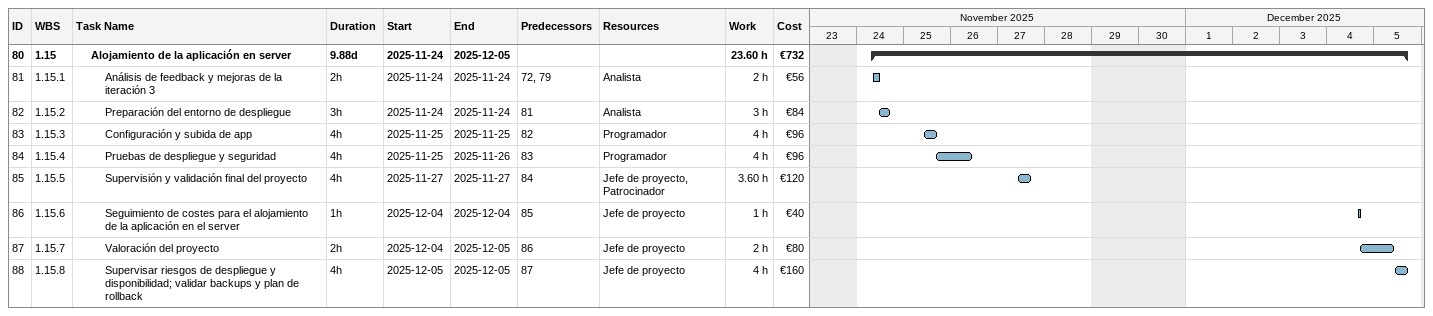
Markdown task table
| ID | WBS | Task | Duration | Start | Finish | Predecessors | Resources | Work (h) | Cost (€) |
|---|---|---|---|---|---|---|---|---|---|
| 80 | 1.15 | **Alojamiento de la aplicación en server** | 9.88d | 2025-11-24 | 2025-12-05 |  |  | 23.60 | 732 |
| 81 | 1.15.1 | Análisis de feedback y mejoras de la iteración 3 | 2h | 2025-11-24 | 2025-11-24 | 72, 79 | Analista | 2 | 56 |
| 82 | 1.15.2 | Preparación del entorno de despliegue | 3h | 2025-11-24 | 2025-11-24 | 81 | Analista | 3 | 84 |
| 83 | 1.15.3 | Configuración y subida de app | 4h | 2025-11-25 | 2025-11-25 | 82 | Programador | 4 | 96 |
| 84 | 1.15.4 | Pruebas de despliegue y seguridad | 4h | 2025-11-25 | 2025-11-26 | 83 | Programador | 4 | 96 |
| 85 | 1.15.5 | Supervisión y validación final del proyecto | 4h | 2025-11-27 | 2025-11-27 | 84 | Jefe de proyecto, Patrocinador | 3.60 | 120 |
| 86 | 1.15.6 | Seguimiento de costes para el alojamiento de la aplicación en el server | 1h | 2025-12-04 | 2025-12-04 | 85 | Jefe de proyecto | 1 | 40 |
| 87 | 1.15.7 | Valoración del proyecto | 2h | 2025-12-04 | 2025-12-05 | 86 | Jefe de proyecto | 2 | 80 |
| 88 | 1.15.8 | Supervisar riesgos de despliegue y disponibilidad; validar backups y plan de rollback | 4h | 2025-12-05 | 2025-12-05 | 87 | Jefe de proyecto | 4 | 160 |
